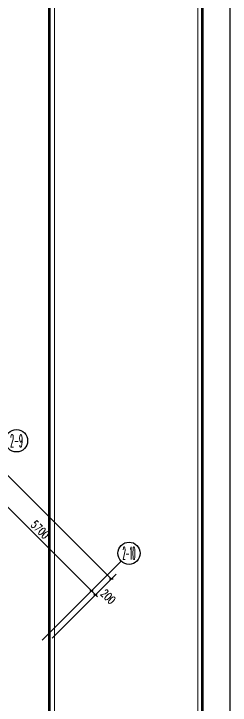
# Model space of a CAD drawing. Extents: x 815029915 to 815825525, y 579155098 to 579748855.
# Drawn here: x 815534118 to 815541863, y 579557822 to 579582582 of the extents above; entities that cross this region are included whole.
import ezdxf
from ezdxf.enums import TextEntityAlignment as Align

# ---------------------------------------------------------------- set-up
doc = ezdxf.new("R2010")
doc.units = 0
doc.header["$LTSCALE"] = 100
doc.header["$MEASUREMENT"] = 0
for name, color, linetype in [('AXIS', 3, 'Continuous'), ('AXIS_TEXT', 7, 'Continuous'), ('TK', 7, 'Continuous'), ('ZG-图框层', 4, 'Continuous'), ('zm', 1, 'Continuous')]:
    doc.layers.add(name, color=color, linetype=linetype)
doc.styles.add('_TCH_AXIS', font='COMPLEX', dxfattribs={"bigfont": 'GBCBIG'})
doc.styles.add('_TCH_DIM_T3', font='SIMPLEX', dxfattribs={"width": 0.705882, "bigfont": 'GBCBIG'})
doc.styles.add('COMPLEX', font='COMPLEX')
doc.dimstyles.new('_TCH_ARCH-100', dxfattribs={"dimscale": 100, "dimtxt": 2.975, "dimasz": 1, "dimexe": 2.5, "dimexo": 3, "dimgap": 1, "dimtad": 1, "dimdec": 0, "dimzin": 0, "dimdsep": 46, "dimtxsty": '_TCH_DIM_T3', "dimblk": 'ARCHTICK', "dimcen": 0.09, "dimclrt": 7, "dimazin": 2, "dimtfac": 1, "dimtdec": 0, "dimtix": 1, "dimtmove": 2, "dimatfit": 3, "dimfxl": 0, "dimtolj": 1, "dimtzin": 0, "dimarcsym": 0})

# ---------------------------------------------------------------- blocks, each defined once
blk = doc.blocks.new('CCIAD-TK-A0-图签')
at = {"layer": 'TK', "const_width": 1}
blk.add_lwpolyline([(1124.29, 10.46), (1124.29, 831)], dxfattribs=at)
at = {"layer": 'TK'}
blk.add_lwpolyline([(1124.29, 10.46), (1179, 10.46), (1179, 831)], dxfattribs=at)
at = {"layer": 'TK', "const_width": 0.347}
blk.add_lwpolyline([(1126.12, 756.84), (1177.39, 756.84), (1177.39, 189.94), (1126.12, 189.94)], close=True, dxfattribs=at)
blk = doc.blocks.new('_AXISO')
blk.add_circle((0, 0), 0.5)
at = {"layer": 'AXIS_TEXT', "style": 'COMPLEX', "width": 1.041667}
blk.add_attdef('A', text='', height=0.56, dxfattribs=at).set_placement((-0.25, -0.28), (0.25, -0.28), align=Align.FIT)
blk = doc.blocks.new('_ArchTick')
at = {"color": 0, "linetype": 'ByBlock', "const_width": 0.4}
blk.add_lwpolyline([(-0.5, -0.5), (0.5, 0.5)], dxfattribs=at)
blk = doc.blocks.new('*D413')
at = {"layer": 'AXIS', "color": 0, "lineweight": -2, "transparency": 16777216}
for p, q in [((815498008, 579597698), (815500306, 579599996)), ((815500129, 579599819), (815537606, 579562343)), ((815535485, 579560221), (815537783, 579562519))]:
    blk.add_line(p, q, dxfattribs=at)
at = {"layer": 'Defpoints', "color": 0, "transparency": 16777216}
for p in [(815497796, 579597486), (815537606, 579562343), (815535272, 579560009)]:
    blk.add_point(p, dxfattribs=at)
at = {"layer": 'AXIS', "color": 0, "lineweight": -2, "transparency": 16777216, "xscale": 100, "yscale": 100, "zscale": 100}
for p, rotation in [((815500129, 579599819), 135.0000000001822), ((815537606, 579562343), 315.0000000001822)]:
    blk.add_blockref('_ArchTick', p, dxfattribs=dict(at, rotation=rotation))
at = {"layer": 'AXIS', "color": 7, "transparency": 16777216, "insert": (815519044, 579581257), "char_height": 297.5, "attachment_point": 5, "rotation": 315, "style": '_TCH_DIM_T3'}
blk.add_mtext('\\A1;53000', dxfattribs=at)
blk = doc.blocks.new('*D425')
at = {"layer": 'AXIS', "color": 0, "lineweight": -2, "transparency": 16777216}
for p, q in [((815531313, 579564393), (815533045, 579566126)), ((815532868, 579565949), (815536899, 579561918)), ((815535343, 579560363), (815537076, 579562095))]:
    blk.add_line(p, q, dxfattribs=at)
at = {"layer": 'Defpoints', "color": 0, "transparency": 16777216}
for p in [(815531101, 579564181), (815536899, 579561918), (815535131, 579560150)]:
    blk.add_point(p, dxfattribs=at)
at = {"layer": 'AXIS', "color": 0, "lineweight": -2, "transparency": 16777216, "xscale": 100, "yscale": 100, "zscale": 100}
for p, rotation in [((815532868, 579565949), 135), ((815536899, 579561918), 315)]:
    blk.add_blockref('_ArchTick', p, dxfattribs=dict(at, rotation=rotation))
at = {"layer": 'AXIS', "color": 7, "transparency": 16777216, "insert": (815535059, 579564109), "char_height": 297.5, "attachment_point": 5, "rotation": 315, "style": '_TCH_DIM_T3'}
blk.add_mtext('\\A1;5700', dxfattribs=at)
blk = doc.blocks.new('*D426')
at = {"layer": 'AXIS', "color": 0, "lineweight": -2, "transparency": 16777216}
for p, q in [((815535343, 579560363), (815537076, 579562095)), ((815536899, 579561918), (815536828, 579561989)), ((815535485, 579560221), (815537217, 579561954)), ((815536899, 579561918), (815537040, 579561777)), ((815537040, 579561777), (815537111, 579561706))]:
    blk.add_line(p, q, dxfattribs=at)
at = {"layer": 'Defpoints', "color": 0, "transparency": 16777216}
for p in [(815537040, 579561777), (815535131, 579560150), (815535272, 579560009)]:
    blk.add_point(p, dxfattribs=at)
at = {"layer": 'AXIS', "color": 0, "lineweight": -2, "transparency": 16777216, "xscale": 100, "yscale": 100, "zscale": 100}
for p, rotation in [((815536899, 579561918), 315), ((815537040, 579561777), 135)]:
    blk.add_blockref('_ArchTick', p, dxfattribs=dict(at, rotation=rotation))
at = {"layer": 'AXIS', "color": 7, "transparency": 16777216, "insert": (815537496, 579561710), "char_height": 297.5, "attachment_point": 5, "rotation": 315, "style": '_TCH_DIM_T3'}
blk.add_mtext('\\A1;200', dxfattribs=at)
blk = doc.blocks.new('ll')
at = {"layer": 'ZG-图框层'}
blk.add_lwpolyline([(815136770, 579524220), (815255670, 579524220), (815255670, 579608320), (815136770, 579608320)], close=True, dxfattribs=at)

msp = doc.modelspace()

# ---------------------------------------------------------------- linework, layer by layer
at = {"layer": 'AXIS'}
msp.add_line((815535131.1, 579560150.5), (815537959.5, 579562978.9), dxfattribs=at)
at = {"layer": 'ZG-图框层'}
msp.add_lwpolyline([(815422962.6, 579530109.4), (815541862.6, 579530109.4), (815541862.6, 579614209.4), (815422962.6, 579614209.4)], close=True, dxfattribs=at)
at = {"layer": 'ZG-图框层', "const_width": 100}
msp.add_lwpolyline([(815425462.6, 579531109.4), (815540862.6, 579531109.4), (815540862.6, 579613209.4), (815425462.6, 579613209.4)], close=True, dxfattribs=at)

# ---------------------------------------------------------------- block references
at = {"layer": 'AXIS'}
ref = msp.add_blockref('_AXISO', (815534211.8, 579567292.3), dxfattribs=dict(at, xscale=800, yscale=800, zscale=800))
ref.add_attrib('A', '2-9', dxfattribs={"color": 7, "height": 452.55, "style": '_TCH_AXIS', "width": 0.35}).set_placement((815533985.6, 579567066), (815534438.1, 579567066), align=Align.FIT)
ref = msp.add_blockref('_AXISO', (815538242.3, 579563261.8), dxfattribs=dict(at, xscale=800, yscale=800, zscale=800))
ref.add_attrib('A', '2-10', dxfattribs={"color": 7, "height": 452.55, "style": '_TCH_AXIS', "width": 0.28}).set_placement((815538016.1, 579563035.5), (815538468.6, 579563035.5), align=Align.FIT)
at = {"layer": 'TK', "xscale": 100, "yscale": 100, "zscale": 100}
msp.add_blockref('CCIAD-TK-A0-图签', (815422962.6, 579530063.8), dxfattribs=at)
at = {"layer": 'zm', "color": 1}
msp.add_blockref('ll', (286192.5, 5889.5), dxfattribs=at)

# ---------------------------------------------------------------- dimensions: what is measured, and where the dimension line sits
at = {"layer": 'AXIS'}
for p1, p2, distance, picture, middle in [((815497795.8, 579597485.7), (815535272.5, 579560009.1), 3300, '*D413', (815519043.5, 579581256.7)), ((815531100.6, 579564181), (815535131.1, 579560150.5), 2500, '*D425', (815535059.5, 579564109.4))]:
    dim = msp.add_aligned_dim(p1=p1, p2=p2, distance=distance, dimstyle='_TCH_ARCH-100', dxfattribs=at)
    dim.commit()
    dim.dimension.update_dxf_attribs({"geometry": picture, "text_midpoint": middle})
dim = msp.add_linear_dim(base=(815537040.3, 579561776.8), p1=(815535131.1, 579560150.5), p2=(815535272.5, 579560009.1), angle=315, dimstyle='_TCH_ARCH-100', dxfattribs=at)
dim.commit()
dim.dimension.update_dxf_attribs({"geometry": '*D426', "text_midpoint": (815537496.3, 579561709.7), "dimtype": 161})

doc.saveas('drawing.dxf')
